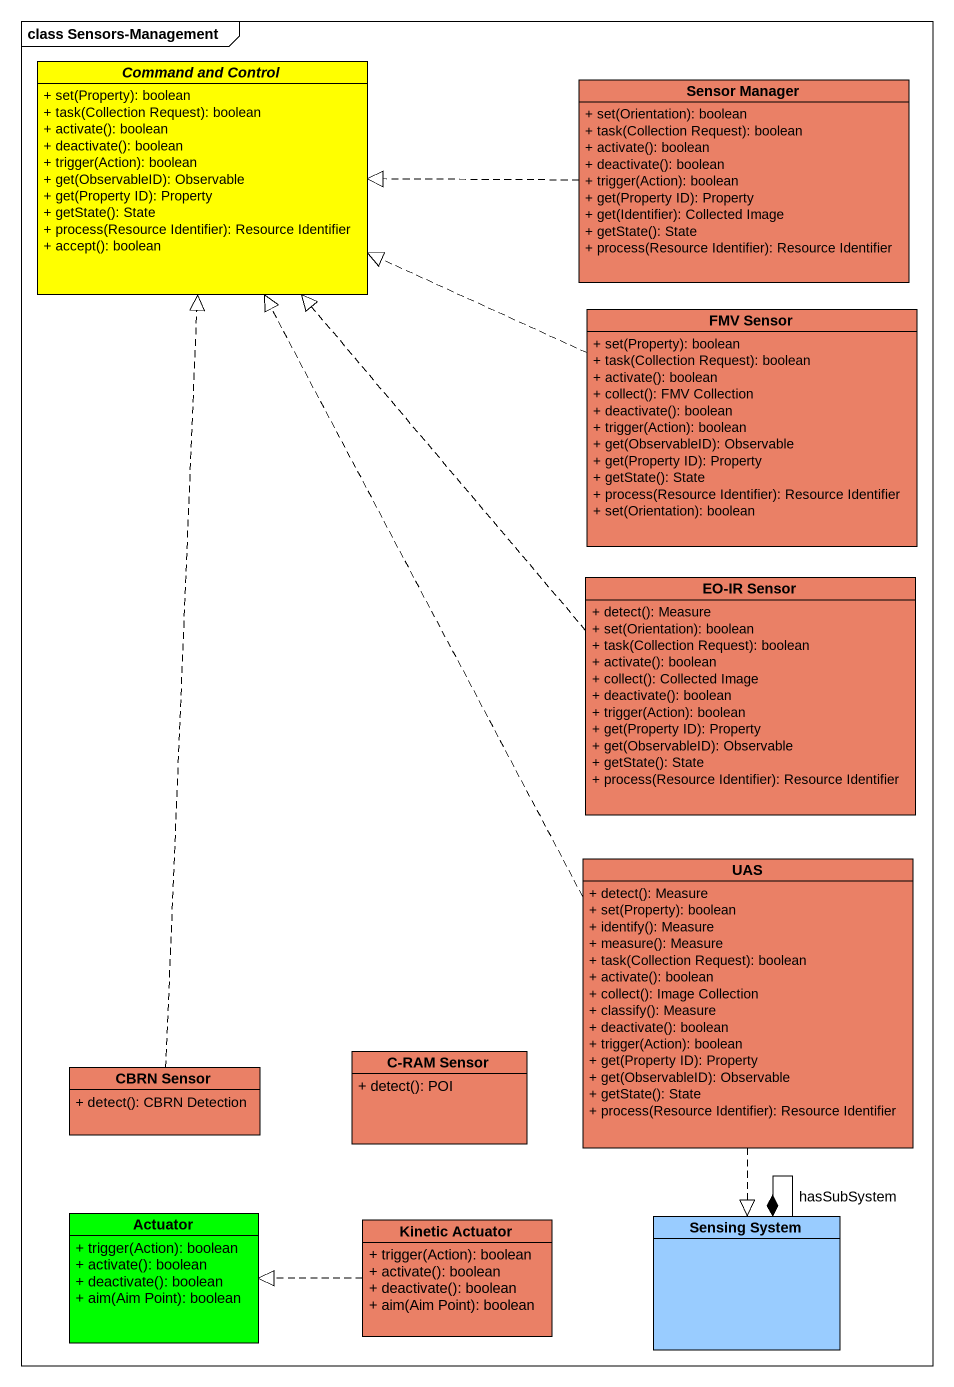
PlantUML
@startuml
mainframe class Sensors-Management
hide circle
hide empty members
skinparam classAttributeIconSize 0
abstract class "Command and Control" as Command_and_Control #FFFF00 {
  + set(Property): boolean
  + task(Collection Request): boolean
  + activate(): boolean
  + deactivate(): boolean
  + trigger(Action): boolean
  + get(ObservableID): Observable
  + get(Property ID): Property
  + getState(): State
  + process(Resource Identifier): Resource Identifier
  + accept(): boolean
}
class "Sensor Manager" as Sensor_Manager #EA8066 {
  + set(Orientation): boolean
  + task(Collection Request): boolean
  + activate(): boolean
  + deactivate(): boolean
  + trigger(Action): boolean
  + get(Property ID): Property
  + get(Identifier): Collected Image
  + getState(): State
  + process(Resource Identifier): Resource Identifier
}
class "FMV Sensor" as FMV_Sensor #EA8066 {
  + set(Property): boolean
  + task(Collection Request): boolean
  + activate(): boolean
  + collect(): FMV Collection
  + deactivate(): boolean
  + trigger(Action): boolean
  + get(ObservableID): Observable
  + get(Property ID): Property
  + getState(): State
  + process(Resource Identifier): Resource Identifier
  + set(Orientation): boolean
}
class "EO-IR Sensor" as EO_IR_Sensor #EA8066 {
  + detect(): Measure
  + set(Orientation): boolean
  + task(Collection Request): boolean
  + activate(): boolean
  + collect(): Collected Image
  + deactivate(): boolean
  + trigger(Action): boolean
  + get(Property ID): Property
  + get(ObservableID): Observable
  + getState(): State
  + process(Resource Identifier): Resource Identifier
}
class UAS #EA8066 {
  + detect(): Measure
  + set(Property): boolean
  + identify(): Measure
  + measure(): Measure
  + task(Collection Request): boolean
  + activate(): boolean
  + collect(): Image Collection
  + classify(): Measure
  + deactivate(): boolean
  + trigger(Action): boolean
  + get(Property ID): Property
  + get(ObservableID): Observable
  + getState(): State
  + process(Resource Identifier): Resource Identifier
}
class "CBRN Sensor" as CBRN_Sensor #EA8066 {
  + detect(): CBRN Detection
}
class "C-RAM Sensor" as C_RAM_Sensor #EA8066 {
  + detect(): POI
}
class Actuator #00FF00 {
  + trigger(Action): boolean
  + activate(): boolean
  + deactivate(): boolean
  + aim(Aim Point): boolean
}
class "Kinetic Actuator" as Kinetic_Actuator #EA8066 {
  + trigger(Action): boolean
  + activate(): boolean
  + deactivate(): boolean
  + aim(Aim Point): boolean
}
class "Sensing System" as Sensing_System #99CCFF
Sensor_Manager .left.|> Command_and_Control
FMV_Sensor .left.|> Command_and_Control
EO_IR_Sensor .up.|> Command_and_Control
UAS .up.|> Command_and_Control
UAS ..|> Sensing_System
CBRN_Sensor .up.|> Command_and_Control
Kinetic_Actuator .left.|> Actuator
Sensing_System --* Sensing_System : hasSubSystem
@enduml
